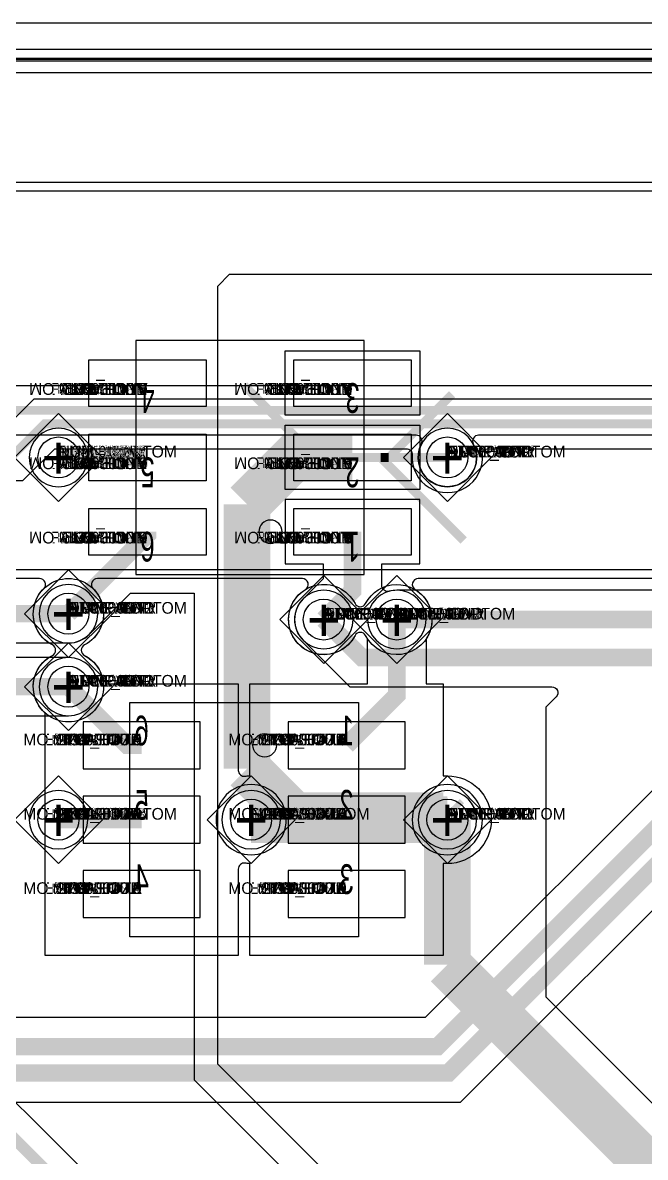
# Model space of a CAD drawing. Extents: x 0 to 323, y 0 to 320.
# Drawn here: x 59.17 to 69.8, y 98.81 to 118.2 of the extents above; entities that cross this region are included whole.
import ezdxf
from ezdxf.enums import TextEntityAlignment as Align

# ---------------------------------------------------------------- set-up
doc = ezdxf.new("R2010")
doc.units = 0
doc.header["$MEASUREMENT"] = 0
doc.layers.get('0').update_dxf_attribs({"linetype": 'CONTINUOUS'})
for name, color, linetype in [('BOARD_GEOMETRY_OUTLINE', 1, 'CONTINUOUS'), ('CDN_FIGURES', 7, 'CONTINUOUS'), ('ETCH_BOTTOM', 7, 'CONTINUOUS'), ('ETCH_GND', 3, 'CONTINUOUS'), ('ETCH_INT1', 4, 'CONTINUOUS'), ('ETCH_INT2', 5, 'CONTINUOUS'), ('ETCH_PWR', 6, 'CONTINUOUS'), ('ETCH_TOP', 2, 'CONTINUOUS'), ('MANUFACTURING_NCLEGEND-1-6', 8, 'CONTINUOUS'), ('PACKAGE_GEOMETRY_ASSEMBLY_TOP', 11, 'CONTINUOUS'), ('PACKAGE_GEOMETRY_PIN_NUMBER', 9, 'CONTINUOUS')]:
    doc.layers.add(name, color=color, linetype=linetype)

# ---------------------------------------------------------------- blocks, each defined once
blk = doc.blocks.new('PAD_INFO')
for tag in ['SHAPE_TYPE', 'PAD_HEIGHT', 'PAD_LAYER', 'PAD_TYPE', 'PAD_WIDTH']:
    blk.add_attdef(tag, (0, 0), '', height=0.2)
at = {"flags": 2}
blk.add_attdef('CDN_TYPE', (0, 0), '', height=0.2, dxfattribs=at)
blk = doc.blocks.new('DRILL_INFO')
at = {"flags": 2}
blk.add_attdef('CDN_TYPE', (0, 0), '', height=0.2, dxfattribs=at)
for tag in ['FSHAPE', 'FCHAR', 'DRILL_HEIGHT', 'DIAMETER', 'PLATED', 'DRILL_WIDTH']:
    blk.add_attdef(tag, (0, 0), '', height=0.2)
blk = doc.blocks.new('VIA0700X0300')
at = {"layer": 'ETCH_BOTTOM'}
blk.add_circle((0, 0), 0.35, dxfattribs=at)
at = {"layer": 'ETCH_GND'}
blk.add_circle((0, 0), 0.35, dxfattribs=at)
at = {"layer": 'ETCH_INT1'}
blk.add_circle((0, 0), 0.35, dxfattribs=at)
at = {"layer": 'ETCH_INT2'}
blk.add_circle((0, 0), 0.35, dxfattribs=at)
at = {"layer": 'ETCH_PWR'}
blk.add_circle((0, 0), 0.35, dxfattribs=at)
at = {"layer": 'ETCH_TOP'}
blk.add_circle((0, 0), 0.35, dxfattribs=at)
ref = blk.add_blockref('PAD_INFO', (0, 0))
ref.add_attrib('PAD_LAYER', 'ETCH_TOP', (0, 0), dxfattribs={"height": 0.2})
ref.add_attrib('SHAPE_TYPE', 'NULL', (0, 0), dxfattribs={"height": 0.2})
ref.add_attrib('PAD_TYPE', 'ANTIPAD', (0, 0), dxfattribs={"height": 0.2})
ref.add_attrib('PAD_WIDTH', '0.000000', (0, 0), dxfattribs={"height": 0.2})
ref.add_attrib('PAD_HEIGHT', '0.000000', (0, 0), dxfattribs={"height": 0.2})
ref = blk.add_blockref('PAD_INFO', (0, 0))
ref.add_attrib('PAD_LAYER', 'ETCH_GND', (0, 0), dxfattribs={"height": 0.2})
ref.add_attrib('SHAPE_TYPE', 'NULL', (0, 0), dxfattribs={"height": 0.2})
ref.add_attrib('PAD_TYPE', 'ANTIPAD', (0, 0), dxfattribs={"height": 0.2})
ref.add_attrib('PAD_WIDTH', '0.000000', (0, 0), dxfattribs={"height": 0.2})
ref.add_attrib('PAD_HEIGHT', '0.000000', (0, 0), dxfattribs={"height": 0.2})
ref = blk.add_blockref('PAD_INFO', (0, 0))
ref.add_attrib('PAD_LAYER', 'ETCH_INT1', (0, 0), dxfattribs={"height": 0.2})
ref.add_attrib('SHAPE_TYPE', 'NULL', (0, 0), dxfattribs={"height": 0.2})
ref.add_attrib('PAD_TYPE', 'ANTIPAD', (0, 0), dxfattribs={"height": 0.2})
ref.add_attrib('PAD_WIDTH', '0.000000', (0, 0), dxfattribs={"height": 0.2})
ref.add_attrib('PAD_HEIGHT', '0.000000', (0, 0), dxfattribs={"height": 0.2})
ref = blk.add_blockref('PAD_INFO', (0, 0))
ref.add_attrib('PAD_LAYER', 'ETCH_INT2', (0, 0), dxfattribs={"height": 0.2})
ref.add_attrib('SHAPE_TYPE', 'NULL', (0, 0), dxfattribs={"height": 0.2})
ref.add_attrib('PAD_TYPE', 'ANTIPAD', (0, 0), dxfattribs={"height": 0.2})
ref.add_attrib('PAD_WIDTH', '0.000000', (0, 0), dxfattribs={"height": 0.2})
ref.add_attrib('PAD_HEIGHT', '0.000000', (0, 0), dxfattribs={"height": 0.2})
ref = blk.add_blockref('PAD_INFO', (0, 0))
ref.add_attrib('PAD_LAYER', 'ETCH_PWR', (0, 0), dxfattribs={"height": 0.2})
ref.add_attrib('SHAPE_TYPE', 'NULL', (0, 0), dxfattribs={"height": 0.2})
ref.add_attrib('PAD_TYPE', 'ANTIPAD', (0, 0), dxfattribs={"height": 0.2})
ref.add_attrib('PAD_WIDTH', '0.000000', (0, 0), dxfattribs={"height": 0.2})
ref.add_attrib('PAD_HEIGHT', '0.000000', (0, 0), dxfattribs={"height": 0.2})
ref = blk.add_blockref('PAD_INFO', (0, 0))
ref.add_attrib('PAD_LAYER', 'ETCH_BOTTOM', (0, 0), dxfattribs={"height": 0.2})
ref.add_attrib('SHAPE_TYPE', 'NULL', (0, 0), dxfattribs={"height": 0.2})
ref.add_attrib('PAD_TYPE', 'ANTIPAD', (0, 0), dxfattribs={"height": 0.2})
ref.add_attrib('PAD_WIDTH', '0.000000', (0, 0), dxfattribs={"height": 0.2})
ref.add_attrib('PAD_HEIGHT', '0.000000', (0, 0), dxfattribs={"height": 0.2})
ref = blk.add_blockref('PAD_INFO', (0, 0))
ref.add_attrib('PAD_LAYER', 'ETCH_TOP', (0, 0), dxfattribs={"height": 0.2})
ref.add_attrib('SHAPE_TYPE', 'NULL', (0, 0), dxfattribs={"height": 0.2})
ref.add_attrib('PAD_TYPE', 'THERMAL', (0, 0), dxfattribs={"height": 0.2})
ref.add_attrib('PAD_WIDTH', '0.000000', (0, 0), dxfattribs={"height": 0.2})
ref.add_attrib('PAD_HEIGHT', '0.000000', (0, 0), dxfattribs={"height": 0.2})
ref = blk.add_blockref('PAD_INFO', (0, 0))
ref.add_attrib('PAD_LAYER', 'ETCH_GND', (0, 0), dxfattribs={"height": 0.2})
ref.add_attrib('SHAPE_TYPE', 'NULL', (0, 0), dxfattribs={"height": 0.2})
ref.add_attrib('PAD_TYPE', 'THERMAL', (0, 0), dxfattribs={"height": 0.2})
ref.add_attrib('PAD_WIDTH', '0.000000', (0, 0), dxfattribs={"height": 0.2})
ref.add_attrib('PAD_HEIGHT', '0.000000', (0, 0), dxfattribs={"height": 0.2})
ref = blk.add_blockref('PAD_INFO', (0, 0))
ref.add_attrib('PAD_LAYER', 'ETCH_INT1', (0, 0), dxfattribs={"height": 0.2})
ref.add_attrib('SHAPE_TYPE', 'NULL', (0, 0), dxfattribs={"height": 0.2})
ref.add_attrib('PAD_TYPE', 'THERMAL', (0, 0), dxfattribs={"height": 0.2})
ref.add_attrib('PAD_WIDTH', '0.000000', (0, 0), dxfattribs={"height": 0.2})
ref.add_attrib('PAD_HEIGHT', '0.000000', (0, 0), dxfattribs={"height": 0.2})
ref = blk.add_blockref('PAD_INFO', (0, 0))
ref.add_attrib('PAD_LAYER', 'ETCH_INT2', (0, 0), dxfattribs={"height": 0.2})
ref.add_attrib('SHAPE_TYPE', 'NULL', (0, 0), dxfattribs={"height": 0.2})
ref.add_attrib('PAD_TYPE', 'THERMAL', (0, 0), dxfattribs={"height": 0.2})
ref.add_attrib('PAD_WIDTH', '0.000000', (0, 0), dxfattribs={"height": 0.2})
ref.add_attrib('PAD_HEIGHT', '0.000000', (0, 0), dxfattribs={"height": 0.2})
ref = blk.add_blockref('PAD_INFO', (0, 0))
ref.add_attrib('PAD_LAYER', 'ETCH_PWR', (0, 0), dxfattribs={"height": 0.2})
ref.add_attrib('SHAPE_TYPE', 'NULL', (0, 0), dxfattribs={"height": 0.2})
ref.add_attrib('PAD_TYPE', 'THERMAL', (0, 0), dxfattribs={"height": 0.2})
ref.add_attrib('PAD_WIDTH', '0.000000', (0, 0), dxfattribs={"height": 0.2})
ref.add_attrib('PAD_HEIGHT', '0.000000', (0, 0), dxfattribs={"height": 0.2})
ref = blk.add_blockref('PAD_INFO', (0, 0))
ref.add_attrib('PAD_LAYER', 'ETCH_BOTTOM', (0, 0), dxfattribs={"height": 0.2})
ref.add_attrib('SHAPE_TYPE', 'NULL', (0, 0), dxfattribs={"height": 0.2})
ref.add_attrib('PAD_TYPE', 'THERMAL', (0, 0), dxfattribs={"height": 0.2})
ref.add_attrib('PAD_WIDTH', '0.000000', (0, 0), dxfattribs={"height": 0.2})
ref.add_attrib('PAD_HEIGHT', '0.000000', (0, 0), dxfattribs={"height": 0.2})
ref = blk.add_blockref('PAD_INFO', (0, 0))
ref.add_attrib('PAD_LAYER', 'ETCH_TOP', (0, 0), dxfattribs={"height": 0.2})
ref.add_attrib('SHAPE_TYPE', 'CIRCLE', (0, 0), dxfattribs={"height": 0.2})
ref.add_attrib('PAD_TYPE', 'REGULAR', (0, 0), dxfattribs={"height": 0.2})
ref.add_attrib('PAD_WIDTH', '0.700000', (0, 0), dxfattribs={"height": 0.2})
ref.add_attrib('PAD_HEIGHT', '0.700000', (0, 0), dxfattribs={"height": 0.2})
ref = blk.add_blockref('PAD_INFO', (0, 0))
ref.add_attrib('PAD_LAYER', 'ETCH_GND', (0, 0), dxfattribs={"height": 0.2})
ref.add_attrib('SHAPE_TYPE', 'CIRCLE', (0, 0), dxfattribs={"height": 0.2})
ref.add_attrib('PAD_TYPE', 'REGULAR', (0, 0), dxfattribs={"height": 0.2})
ref.add_attrib('PAD_WIDTH', '0.700000', (0, 0), dxfattribs={"height": 0.2})
ref.add_attrib('PAD_HEIGHT', '0.700000', (0, 0), dxfattribs={"height": 0.2})
ref = blk.add_blockref('PAD_INFO', (0, 0))
ref.add_attrib('PAD_LAYER', 'ETCH_INT1', (0, 0), dxfattribs={"height": 0.2})
ref.add_attrib('SHAPE_TYPE', 'CIRCLE', (0, 0), dxfattribs={"height": 0.2})
ref.add_attrib('PAD_TYPE', 'REGULAR', (0, 0), dxfattribs={"height": 0.2})
ref.add_attrib('PAD_WIDTH', '0.700000', (0, 0), dxfattribs={"height": 0.2})
ref.add_attrib('PAD_HEIGHT', '0.700000', (0, 0), dxfattribs={"height": 0.2})
ref = blk.add_blockref('PAD_INFO', (0, 0))
ref.add_attrib('PAD_LAYER', 'ETCH_INT2', (0, 0), dxfattribs={"height": 0.2})
ref.add_attrib('SHAPE_TYPE', 'CIRCLE', (0, 0), dxfattribs={"height": 0.2})
ref.add_attrib('PAD_TYPE', 'REGULAR', (0, 0), dxfattribs={"height": 0.2})
ref.add_attrib('PAD_WIDTH', '0.700000', (0, 0), dxfattribs={"height": 0.2})
ref.add_attrib('PAD_HEIGHT', '0.700000', (0, 0), dxfattribs={"height": 0.2})
ref = blk.add_blockref('PAD_INFO', (0, 0))
ref.add_attrib('PAD_LAYER', 'ETCH_PWR', (0, 0), dxfattribs={"height": 0.2})
ref.add_attrib('SHAPE_TYPE', 'CIRCLE', (0, 0), dxfattribs={"height": 0.2})
ref.add_attrib('PAD_TYPE', 'REGULAR', (0, 0), dxfattribs={"height": 0.2})
ref.add_attrib('PAD_WIDTH', '0.700000', (0, 0), dxfattribs={"height": 0.2})
ref.add_attrib('PAD_HEIGHT', '0.700000', (0, 0), dxfattribs={"height": 0.2})
ref = blk.add_blockref('PAD_INFO', (0, 0))
ref.add_attrib('PAD_LAYER', 'ETCH_BOTTOM', (0, 0), dxfattribs={"height": 0.2})
ref.add_attrib('SHAPE_TYPE', 'CIRCLE', (0, 0), dxfattribs={"height": 0.2})
ref.add_attrib('PAD_TYPE', 'REGULAR', (0, 0), dxfattribs={"height": 0.2})
ref.add_attrib('PAD_WIDTH', '0.700000', (0, 0), dxfattribs={"height": 0.2})
ref.add_attrib('PAD_HEIGHT', '0.700000', (0, 0), dxfattribs={"height": 0.2})
ref = blk.add_blockref('DRILL_INFO', (0, 0))
ref.add_attrib('DIAMETER', '0.300000', (0, 0), dxfattribs={"height": 0.2})
ref.add_attrib('PLATED', 'PLATED', (0, 0), dxfattribs={"height": 0.2})
ref.add_attrib('FSHAPE', 'DIAMOND', (0, 0), dxfattribs={"height": 0.2})
ref.add_attrib('FCHAR', '+', (0, 0), dxfattribs={"height": 0.2})
ref.add_attrib('DRILL_WIDTH', '1.500000', (0, 0), dxfattribs={"height": 0.2})
ref.add_attrib('DRILL_HEIGHT', '1.500000', (0, 0), dxfattribs={"height": 0.2})
for tag in ['CDN_TYPE', 'PIN']:
    blk.add_attdef(tag, (0, 0), '', height=0.2)
at = {"flags": 2}
for tag in ['PSTKNAME', 'BBV']:
    blk.add_attdef(tag, (0, 0), '', height=0.2, dxfattribs=at)
blk = doc.blocks.new('FIGURE_DIAMOND')
at = {"layer": 'CDN_FIGURES'}
blk.add_lwpolyline([(-0.5, 0), (0, 0.5), (0.5, 0), (0, -0.5)], close=True, dxfattribs=at)
blk = doc.blocks.new('RC2000X0800TS')
at = {"layer": 'ETCH_TOP'}
blk.add_lwpolyline([(-1, -0.4), (-1, 0.4), (1, 0.4), (1, -0.4)], close=True, dxfattribs=at)
ref = blk.add_blockref('PAD_INFO', (0, 0))
ref.add_attrib('PAD_LAYER', 'ETCH_TOP', (0, 0), dxfattribs={"height": 0.2})
ref.add_attrib('SHAPE_TYPE', 'NULL', (0, 0), dxfattribs={"height": 0.2})
ref.add_attrib('PAD_TYPE', 'ANTIPAD', (0, 0), dxfattribs={"height": 0.2})
ref.add_attrib('PAD_WIDTH', '0.000000', (0, 0), dxfattribs={"height": 0.2})
ref.add_attrib('PAD_HEIGHT', '0.000000', (0, 0), dxfattribs={"height": 0.2})
ref = blk.add_blockref('PAD_INFO', (0, 0))
ref.add_attrib('PAD_LAYER', 'ETCH_GND', (0, 0), dxfattribs={"height": 0.2})
ref.add_attrib('SHAPE_TYPE', 'NULL', (0, 0), dxfattribs={"height": 0.2})
ref.add_attrib('PAD_TYPE', 'ANTIPAD', (0, 0), dxfattribs={"height": 0.2})
ref.add_attrib('PAD_WIDTH', '0.000000', (0, 0), dxfattribs={"height": 0.2})
ref.add_attrib('PAD_HEIGHT', '0.000000', (0, 0), dxfattribs={"height": 0.2})
ref = blk.add_blockref('PAD_INFO', (0, 0))
ref.add_attrib('PAD_LAYER', 'ETCH_INT1', (0, 0), dxfattribs={"height": 0.2})
ref.add_attrib('SHAPE_TYPE', 'NULL', (0, 0), dxfattribs={"height": 0.2})
ref.add_attrib('PAD_TYPE', 'ANTIPAD', (0, 0), dxfattribs={"height": 0.2})
ref.add_attrib('PAD_WIDTH', '0.000000', (0, 0), dxfattribs={"height": 0.2})
ref.add_attrib('PAD_HEIGHT', '0.000000', (0, 0), dxfattribs={"height": 0.2})
ref = blk.add_blockref('PAD_INFO', (0, 0))
ref.add_attrib('PAD_LAYER', 'ETCH_INT2', (0, 0), dxfattribs={"height": 0.2})
ref.add_attrib('SHAPE_TYPE', 'NULL', (0, 0), dxfattribs={"height": 0.2})
ref.add_attrib('PAD_TYPE', 'ANTIPAD', (0, 0), dxfattribs={"height": 0.2})
ref.add_attrib('PAD_WIDTH', '0.000000', (0, 0), dxfattribs={"height": 0.2})
ref.add_attrib('PAD_HEIGHT', '0.000000', (0, 0), dxfattribs={"height": 0.2})
ref = blk.add_blockref('PAD_INFO', (0, 0))
ref.add_attrib('PAD_LAYER', 'ETCH_PWR', (0, 0), dxfattribs={"height": 0.2})
ref.add_attrib('SHAPE_TYPE', 'NULL', (0, 0), dxfattribs={"height": 0.2})
ref.add_attrib('PAD_TYPE', 'ANTIPAD', (0, 0), dxfattribs={"height": 0.2})
ref.add_attrib('PAD_WIDTH', '0.000000', (0, 0), dxfattribs={"height": 0.2})
ref.add_attrib('PAD_HEIGHT', '0.000000', (0, 0), dxfattribs={"height": 0.2})
ref = blk.add_blockref('PAD_INFO', (0, 0))
ref.add_attrib('PAD_LAYER', 'ETCH_BOTTOM', (0, 0), dxfattribs={"height": 0.2})
ref.add_attrib('SHAPE_TYPE', 'NULL', (0, 0), dxfattribs={"height": 0.2})
ref.add_attrib('PAD_TYPE', 'ANTIPAD', (0, 0), dxfattribs={"height": 0.2})
ref.add_attrib('PAD_WIDTH', '0.000000', (0, 0), dxfattribs={"height": 0.2})
ref.add_attrib('PAD_HEIGHT', '0.000000', (0, 0), dxfattribs={"height": 0.2})
ref = blk.add_blockref('PAD_INFO', (0, 0))
ref.add_attrib('PAD_LAYER', 'ETCH_TOP', (0, 0), dxfattribs={"height": 0.2})
ref.add_attrib('SHAPE_TYPE', 'NULL', (0, 0), dxfattribs={"height": 0.2})
ref.add_attrib('PAD_TYPE', 'THERMAL', (0, 0), dxfattribs={"height": 0.2})
ref.add_attrib('PAD_WIDTH', '0.000000', (0, 0), dxfattribs={"height": 0.2})
ref.add_attrib('PAD_HEIGHT', '0.000000', (0, 0), dxfattribs={"height": 0.2})
ref = blk.add_blockref('PAD_INFO', (0, 0))
ref.add_attrib('PAD_LAYER', 'ETCH_GND', (0, 0), dxfattribs={"height": 0.2})
ref.add_attrib('SHAPE_TYPE', 'NULL', (0, 0), dxfattribs={"height": 0.2})
ref.add_attrib('PAD_TYPE', 'THERMAL', (0, 0), dxfattribs={"height": 0.2})
ref.add_attrib('PAD_WIDTH', '0.000000', (0, 0), dxfattribs={"height": 0.2})
ref.add_attrib('PAD_HEIGHT', '0.000000', (0, 0), dxfattribs={"height": 0.2})
ref = blk.add_blockref('PAD_INFO', (0, 0))
ref.add_attrib('PAD_LAYER', 'ETCH_INT1', (0, 0), dxfattribs={"height": 0.2})
ref.add_attrib('SHAPE_TYPE', 'NULL', (0, 0), dxfattribs={"height": 0.2})
ref.add_attrib('PAD_TYPE', 'THERMAL', (0, 0), dxfattribs={"height": 0.2})
ref.add_attrib('PAD_WIDTH', '0.000000', (0, 0), dxfattribs={"height": 0.2})
ref.add_attrib('PAD_HEIGHT', '0.000000', (0, 0), dxfattribs={"height": 0.2})
ref = blk.add_blockref('PAD_INFO', (0, 0))
ref.add_attrib('PAD_LAYER', 'ETCH_INT2', (0, 0), dxfattribs={"height": 0.2})
ref.add_attrib('SHAPE_TYPE', 'NULL', (0, 0), dxfattribs={"height": 0.2})
ref.add_attrib('PAD_TYPE', 'THERMAL', (0, 0), dxfattribs={"height": 0.2})
ref.add_attrib('PAD_WIDTH', '0.000000', (0, 0), dxfattribs={"height": 0.2})
ref.add_attrib('PAD_HEIGHT', '0.000000', (0, 0), dxfattribs={"height": 0.2})
ref = blk.add_blockref('PAD_INFO', (0, 0))
ref.add_attrib('PAD_LAYER', 'ETCH_PWR', (0, 0), dxfattribs={"height": 0.2})
ref.add_attrib('SHAPE_TYPE', 'NULL', (0, 0), dxfattribs={"height": 0.2})
ref.add_attrib('PAD_TYPE', 'THERMAL', (0, 0), dxfattribs={"height": 0.2})
ref.add_attrib('PAD_WIDTH', '0.000000', (0, 0), dxfattribs={"height": 0.2})
ref.add_attrib('PAD_HEIGHT', '0.000000', (0, 0), dxfattribs={"height": 0.2})
ref = blk.add_blockref('PAD_INFO', (0, 0))
ref.add_attrib('PAD_LAYER', 'ETCH_BOTTOM', (0, 0), dxfattribs={"height": 0.2})
ref.add_attrib('SHAPE_TYPE', 'NULL', (0, 0), dxfattribs={"height": 0.2})
ref.add_attrib('PAD_TYPE', 'THERMAL', (0, 0), dxfattribs={"height": 0.2})
ref.add_attrib('PAD_WIDTH', '0.000000', (0, 0), dxfattribs={"height": 0.2})
ref.add_attrib('PAD_HEIGHT', '0.000000', (0, 0), dxfattribs={"height": 0.2})
ref = blk.add_blockref('PAD_INFO', (0, 0))
ref.add_attrib('PAD_LAYER', 'ETCH_TOP', (0, 0), dxfattribs={"height": 0.2})
ref.add_attrib('SHAPE_TYPE', 'RECTANGLE', (0, 0), dxfattribs={"height": 0.2})
ref.add_attrib('PAD_TYPE', 'REGULAR', (0, 0), dxfattribs={"height": 0.2})
ref.add_attrib('PAD_WIDTH', '2.000000', (0, 0), dxfattribs={"height": 0.2})
ref.add_attrib('PAD_HEIGHT', '0.800000', (0, 0), dxfattribs={"height": 0.2})
ref = blk.add_blockref('PAD_INFO', (0, 0))
ref.add_attrib('PAD_LAYER', 'ETCH_GND', (0, 0), dxfattribs={"height": 0.2})
ref.add_attrib('SHAPE_TYPE', 'NULL', (0, 0), dxfattribs={"height": 0.2})
ref.add_attrib('PAD_TYPE', 'REGULAR', (0, 0), dxfattribs={"height": 0.2})
ref.add_attrib('PAD_WIDTH', '0.000000', (0, 0), dxfattribs={"height": 0.2})
ref.add_attrib('PAD_HEIGHT', '0.000000', (0, 0), dxfattribs={"height": 0.2})
ref = blk.add_blockref('PAD_INFO', (0, 0))
ref.add_attrib('PAD_LAYER', 'ETCH_INT1', (0, 0), dxfattribs={"height": 0.2})
ref.add_attrib('SHAPE_TYPE', 'NULL', (0, 0), dxfattribs={"height": 0.2})
ref.add_attrib('PAD_TYPE', 'REGULAR', (0, 0), dxfattribs={"height": 0.2})
ref.add_attrib('PAD_WIDTH', '0.000000', (0, 0), dxfattribs={"height": 0.2})
ref.add_attrib('PAD_HEIGHT', '0.000000', (0, 0), dxfattribs={"height": 0.2})
ref = blk.add_blockref('PAD_INFO', (0, 0))
ref.add_attrib('PAD_LAYER', 'ETCH_INT2', (0, 0), dxfattribs={"height": 0.2})
ref.add_attrib('SHAPE_TYPE', 'NULL', (0, 0), dxfattribs={"height": 0.2})
ref.add_attrib('PAD_TYPE', 'REGULAR', (0, 0), dxfattribs={"height": 0.2})
ref.add_attrib('PAD_WIDTH', '0.000000', (0, 0), dxfattribs={"height": 0.2})
ref.add_attrib('PAD_HEIGHT', '0.000000', (0, 0), dxfattribs={"height": 0.2})
ref = blk.add_blockref('PAD_INFO', (0, 0))
ref.add_attrib('PAD_LAYER', 'ETCH_PWR', (0, 0), dxfattribs={"height": 0.2})
ref.add_attrib('SHAPE_TYPE', 'NULL', (0, 0), dxfattribs={"height": 0.2})
ref.add_attrib('PAD_TYPE', 'REGULAR', (0, 0), dxfattribs={"height": 0.2})
ref.add_attrib('PAD_WIDTH', '0.000000', (0, 0), dxfattribs={"height": 0.2})
ref.add_attrib('PAD_HEIGHT', '0.000000', (0, 0), dxfattribs={"height": 0.2})
ref = blk.add_blockref('PAD_INFO', (0, 0))
ref.add_attrib('PAD_LAYER', 'ETCH_BOTTOM', (0, 0), dxfattribs={"height": 0.2})
ref.add_attrib('SHAPE_TYPE', 'NULL', (0, 0), dxfattribs={"height": 0.2})
ref.add_attrib('PAD_TYPE', 'REGULAR', (0, 0), dxfattribs={"height": 0.2})
ref.add_attrib('PAD_WIDTH', '0.000000', (0, 0), dxfattribs={"height": 0.2})
ref.add_attrib('PAD_HEIGHT', '0.000000', (0, 0), dxfattribs={"height": 0.2})
ref = blk.add_blockref('DRILL_INFO', (0, 0))
ref.add_attrib('DIAMETER', '0.000000', (0, 0), dxfattribs={"height": 0.2})
ref.add_attrib('PLATED', 'PLATED', (0, 0), dxfattribs={"height": 0.2})
ref.add_attrib('FSHAPE', 'NULL', (0, 0), dxfattribs={"height": 0.2})
ref.add_attrib('DRILL_WIDTH', '0.000000', (0, 0), dxfattribs={"height": 0.2})
ref.add_attrib('DRILL_HEIGHT', '0.000000', (0, 0), dxfattribs={"height": 0.2})
for tag in ['CDN_TYPE', 'PIN']:
    blk.add_attdef(tag, (0, 0), '', height=0.2)
at = {"flags": 2}
for tag in ['PSTKNAME', 'BBV']:
    blk.add_attdef(tag, (0, 0), '', height=0.2, dxfattribs=at)
blk = doc.blocks.new('F568')
at = {"layer": 'PACKAGE_GEOMETRY_ASSEMBLY_TOP'}
blk.add_lwpolyline([(-0.2, -3.27), (3.7, -3.27), (3.7, 0.73), (-0.2, 0.73)], close=True, dxfattribs=at)
blk.add_lwpolyline([(1.4, 0.2, 0.414214), (1.2, 0, 0.414214), (1.4, -0.2, 0.414214), (1.6, 0, 0.414214), (1.4, 0.2)], format="xyb", close=True, dxfattribs=at)
at = {"layer": 'ETCH_TOP'}
ref = blk.add_blockref('RC2000X0800TS', (0, 0), dxfattribs=at)
ref.add_attrib('CDN_TYPE', 'PIN', (0, 0), dxfattribs={"height": 0.2})
ref.add_attrib('PIN', '1', (0, 0), dxfattribs={"height": 0.2})
ref = blk.add_blockref('RC2000X0800TS', (3.5, 0), dxfattribs=at)
ref.add_attrib('CDN_TYPE', 'PIN', (0, 0), dxfattribs={"height": 0.2})
ref.add_attrib('PIN', '6', (0, 0), dxfattribs={"height": 0.2})
ref = blk.add_blockref('RC2000X0800TS', (0, -2.54), dxfattribs=at)
ref.add_attrib('CDN_TYPE', 'PIN', (0, 0), dxfattribs={"height": 0.2})
ref.add_attrib('PIN', '3', (0, 0), dxfattribs={"height": 0.2})
ref = blk.add_blockref('RC2000X0800TS', (0, -1.27), dxfattribs=at)
ref.add_attrib('CDN_TYPE', 'PIN', (0, 0), dxfattribs={"height": 0.2})
ref.add_attrib('PIN', '2', (0, 0), dxfattribs={"height": 0.2})
ref = blk.add_blockref('RC2000X0800TS', (3.5, -2.54), dxfattribs=at)
ref.add_attrib('CDN_TYPE', 'PIN', (0, 0), dxfattribs={"height": 0.2})
ref.add_attrib('PIN', '4', (0, 0), dxfattribs={"height": 0.2})
ref = blk.add_blockref('RC2000X0800TS', (3.5, -1.27), dxfattribs=at)
ref.add_attrib('CDN_TYPE', 'PIN', (0, 0), dxfattribs={"height": 0.2})
ref.add_attrib('PIN', '5', (0, 0), dxfattribs={"height": 0.2})
at = {"flags": 2}
for tag in ['SYMBOL_TYPE', 'CDN_TYPE', 'REFDES']:
    blk.add_attdef(tag, (0, 0), '', height=0.2, dxfattribs=at)

msp = doc.modelspace()

# ---------------------------------------------------------------- linework, layer by layer
at = {"layer": 'BOARD_GEOMETRY_OUTLINE'}
msp.add_lwpolyline([(0, 116.6), (0, 118.2), (190.2, 118.2), (190.2, 0), (0, 0), (0, 118.2)], dxfattribs=at)
at = {"layer": 'ETCH_BOTTOM'}
msp.add_lwpolyline([(0.135, 0.375), (0.135, 117.746), (189.669, 117.746), (189.669, 0.375)], close=True, dxfattribs=at)
for points, format in [([(30.15, 107.313), (36.687, 113.85), (41.163, 113.85), (43.25, 111.763), (43.25, 111.4, 0.434609), (43.358, 111.299, -0.209232), (43.812, 111.137, 0.453132), (43.963, 111.151, -0.451527), (44.859, 111.239), (44.874, 111.225), (58.821, 111.225), (59.366, 111.77), (90.294, 111.77)], "xyb"), ([(78.25, 101.15, 0.3, 0.3, 0), (78.25, 101.2, 0.3, 0.3, 0), (78.9, 101.85, 0.3, 0.3, 0), (78.9, 104.819, 0.3, 0.3, 0), (78.519, 105.2, 0.3, 0.3, 0), (70.75, 105.2, 0.3, 0.3, 0), (66.25, 100.7, 0.3, 0.3, 0), (54.981, 100.7, 0.3, 0.3, 0), (47.731, 107.95, 0.3, 0.3, 0), (45.231, 107.95, 0.3, 0.3, 0), (42.75, 110.431, 0.3, 0.3, 0), (42.75, 111.556, 0.3, 0.3, 0), (40.956, 113.35, 0.3, 0.3, 0), (36.894, 113.35, 0.3, 0.3, 0), (30.65, 107.106, 0.3, 0.3, 0), (30.65, 90.6, 0.3, 0.3, 0), (23.9, 83.85, 0.3, 0.3, 0)], "xyseb"), ([(78.25, 104.55, 0.3, 0.3, 0), (70.736, 104.55, 0.3, 0.3, 0), (66.436, 100.25, 0.3, 0.3, 0), (54.794, 100.25, 0.3, 0.3, 0), (47.544, 107.5, 0.3, 0.3, 0), (45.044, 107.5, 0.3, 0.3, 0), (42, 110.544, 0.3, 0.3, 0), (42, 111.669, 0.3, 0.3, 0), (40.769, 112.9, 0.3, 0.3, 0), (37.081, 112.9, 0.3, 0.3, 0), (32.25, 108.069, 0.3, 0.3, 0), (32.25, 89.85, 0.3, 0.3, 0), (27.8, 85.4, 0.3, 0.3, 0)], "xyseb"), ([(44.45, 110.8, 0.15, 0.15, 0), (58.997, 110.8, 0.15, 0.15, 0), (59.542, 111.345, 0.15, 0.15, 0), (90.118, 111.345, 0.15, 0.15, 0), (107.795, 93.668, 0.15, 0.15, 0), (107.795, 85.982, 0.15, 0.15, 0), (104.288, 82.475, 0.15, 0.15, 0), (103.562, 82.475, 0.15, 0.15, 0), (98.575, 77.488, 0.15, 0.15, 0), (98.575, 75.262, 0.15, 0.15, 0), (98.15, 74.837, 0.15, 0.15, 0), (98.15, 68.05, 0.15, 0.15, 0), (95.275, 65.175, 0.15, 0.15, 0), (95.275, 62.425, 0.15, 0.15, 0), (95.975, 61.725, 0.15, 0.15, 0), (95.975, 61.075, 0.15, 0.15, 0), (94.915, 60.015, 0.15, 0.15, 0), (94.915, 49.248, 0.15, 0.15, 0), (95.675, 48.488, 0.15, 0.15, 0), (95.675, 48.012, 0.15, 0.15, 0), (95.25, 47.587, 0.15, 0.15, 0), (95.25, 46.6, 0.15, 0.15, 0)], "xyseb"), ([(44.874, 110.375), (59.173, 110.375), (59.718, 110.92), (65.72, 110.92, -0.434609), (65.821, 110.811, 1.071716), (67.019, 110.811, -0.434609), (67.12, 110.92), (89.942, 110.92)], "xyb"), ([(64.7, 105.85, 0.3, 0.3, 0), (65.557, 106.707, 0.3, 0.3, 0), (65.557, 108, 0.3, 0.3, 0)], "xyseb"), ([(61.2, 105.85, 0.3, 0.3, 0), (60.953, 105.85, 0.3, 0.3, 0), (59.95, 106.853, 0.3, 0.3, 0)], "xyseb"), ([(54.587, 99.75), (66.644, 99.75), (70.944, 104.05), (77.918, 104.05), (77.93, 104.042, 0.159036), (78.291, 103.951, -0.434609), (78.4, 103.85), (78.4, 102.057), (78.063, 101.72), (78.052, 101.717, 1.792656), (78.845, 101.073), (78.847, 101.09), (79.4, 101.643), (79.4, 105.026), (78.726, 105.7), (70.543, 105.7), (66.043, 101.2), (55.95, 101.2, -0.434609)], "xyb"), ([(64.7, 104.58, 0.8, 0.8, 0), (63.07, 104.58, 0.8, 0.8, 0)], "xyseb"), ([(66.42, 104.58, 0.8, 0.8, 0), (64.7, 104.58, 0.8, 0.8, 0)], "xyseb"), ([(61.2, 104.58, 0.3, 0.3, 0), (59.78, 104.58, 0.3, 0.3, 0)], "xyseb")]:
    msp.add_lwpolyline(points, format=format, dxfattribs=at)
msp.add_lwpolyline([(62.85, 102.26), (59.55, 102.26), (59.55, 106.405), (59.534, 106.42, -0.514493), (59.675, 107.386, 0.609986), (59.675, 107.567, -4.125234), (60.225, 107.567, 0.609986), (60.225, 107.386, -0.221383), (60.535, 106.986), (60.538, 106.972), (60.61, 106.9), (62.85, 106.9), (62.85, 105.423, 0.455696), (62.966, 105.323, -0.012784), (63.004, 105.327), (63.05, 105.331), (63.05, 106.9), (65.057, 106.9), (65.057, 107.668), (65.049, 107.68, -0.021506), (65.024, 107.725, 0.609986), (64.843, 107.725, -4.125234), (64.843, 108.275, 0.609986), (65.024, 108.275, -1.043957), (66.065, 107.68), (66.057, 107.668), (66.057, 106.9), (66.35, 106.9), (66.35, 105.33), (66.42, 105.33, -1), (66.42, 103.83), (66.35, 103.83), (66.35, 102.26), (63.05, 102.26), (63.05, 103.829), (63.004, 103.833, -0.012784), (62.966, 103.837, 0.455696), (62.85, 103.737)], format="xyb", close=True, dxfattribs=at)
at = {"layer": 'ETCH_GND'}
msp.add_lwpolyline([(189.5, 0.35), (0.1, 0.35), (0.1, 117.55), (189.5, 117.55)], close=True, dxfattribs=at)
for points in [[(66.92, 110.77, 1), (65.92, 110.77, 1)], [(60.45, 108.1, 1), (59.45, 108.1, 1)], [(64.81, 108, 1), (63.81, 108, 1)], [(66.057, 108, 1), (65.057, 108, 1)], [(60.45, 106.853, 1), (59.45, 106.853, 1)], [(63.57, 104.58, 1), (62.57, 104.58, 1)], [(66.92, 104.58, 1), (65.92, 104.58, 1)]]:
    msp.add_lwpolyline(points, format="xyb", close=True, dxfattribs=at)
at = {"layer": 'ETCH_INT1'}
msp.add_lwpolyline([(189.747, 0.331), (0.416, 0.331), (0.416, 117.577), (189.747, 117.577)], close=True, dxfattribs=at)
for points in [[(27.1, 76.908), (27.1, 78.512), (27.08, 78.527, -0.487563), (27.08, 79.473), (27.1, 79.488), (27.1, 93.262, 0.610973), (26.939, 93.345, -1.951459), (26.939, 95.455, 0.610973), (27.1, 95.538), (27.1, 103.562), (39.013, 115.475), (54.645, 115.475), (54.66, 115.496, -0.517562), (55.64, 115.496), (55.655, 115.475), (168.313, 115.475)], [(27.25, 78.407, -0.462913), (27.368, 78.507, 1.180185), (27.368, 79.493, -0.462913), (27.25, 79.593), (27.25, 84.999, -0.688822), (27.427, 85.067, 2.620502), (27.427, 85.733, -0.688822), (27.25, 85.801), (27.25, 93.856), (27.255, 93.867, 0.2342), (27.255, 94.933), (27.25, 94.944), (27.25, 103.5), (39.075, 115.325), (54.553, 115.325, -0.450278), (54.654, 115.211, 1.131339), (55.646, 115.211, -0.450278), (55.747, 115.325), (168.375, 115.325)], [(94.082, 108.85), (53.75, 108.85), (52.95, 108.05), (52.95, 103.65), (49.2, 99.9), (42.847, 99.9, 0.447271), (41.953, 99.9), (38.45, 99.9), (36.8, 98.25), (36.8, 97.302, -0.413636), (36.699, 97.2, 0.997603), (36.699, 96.2, -0.413636), (36.8, 96.099), (36.8, 86.428), (36.768, 86.416, 0.682571), (36.768, 85.484), (36.8, 85.472), (36.8, 83.751), (36.782, 83.736, 0.471125), (36.782, 82.964), (36.8, 82.949), (36.8, 72.499, -0.438438)], [(166.6, 108.7), (65.923, 108.7, 0.757335), (65.87, 108.512, -1.318752), (65.024, 107.725, 0.609986), (64.843, 107.725, -1.318752), (63.997, 108.512, 0.757335), (63.944, 108.7), (60.444, 108.7, 0.669944), (60.372, 108.526, -0.509696), (60.225, 107.567, 0.609986), (60.225, 107.386, -4.125234), (59.675, 107.386, 0.609986), (59.675, 107.567, -0.509696), (59.528, 108.526, 0.669944), (59.456, 108.7), (53.812, 108.7)]]:
    msp.add_lwpolyline(points, format="xyb", dxfattribs=at)
for points in [[(60.28, 110.77, 1), (59.28, 110.77, 1)], [(66.92, 110.77, 1), (65.92, 110.77, 1)], [(63.67, 104.58, 1), (62.47, 104.58, 1)], [(67.02, 104.58, 1), (65.82, 104.58, 1)]]:
    msp.add_lwpolyline(points, format="xyb", close=True, dxfattribs=at)
at = {"layer": 'ETCH_INT2'}
msp.add_lwpolyline([(189.88, 0.665), (0.485, 0.665), (0.485, 117.596), (189.88, 117.596)], close=True, dxfattribs=at)
for points, format in [([(55.749, 112), (74.822, 112, 0.683673), (74.89, 112.176, -2.569245), (76.31, 112.176, 0.683673), (76.379, 112), (79.322, 112, 0.683673), (79.39, 112.176, -2.569245), (80.81, 112.176, 0.683673), (80.879, 112), (91.599, 112)], "xyb"), ([(100.8, 111.65, 0.15, 0.15, 0), (99.825, 112.625, 0.15, 0.15, 0), (92.825, 112.625, 0.15, 0.15, 0), (91.775, 111.575, 0.15, 0.15, 0), (40.362, 111.575, 0.15, 0.15, 0), (40.087, 111.85, 0.15, 0.15, 0), (39.4, 111.85, 0.15, 0.15, 0)], "xyseb"), ([(91.951, 111.15), (66.953, 111.15, 0.563626), (66.863, 111.002, -1.650696), (65.977, 111.002, 0.563626), (65.887, 111.15), (44.998, 111.15, 0.545175)], "xyb")]:
    msp.add_lwpolyline(points, format=format, dxfattribs=at)
for points in [[(60.45, 108.1, 1), (59.45, 108.1, 1)], [(64.81, 108, 1), (63.81, 108, 1)], [(66.057, 108, 1), (65.057, 108, 1)], [(60.45, 106.853, 1), (59.45, 106.853, 1)], [(63.57, 104.58, 1), (62.57, 104.58, 1)], [(66.92, 104.58, 1), (65.92, 104.58, 1)]]:
    msp.add_lwpolyline(points, format="xyb", close=True, dxfattribs=at)
at = {"layer": 'ETCH_PWR'}
msp.add_lwpolyline([(0.25, 36.85), (0.25, 117.35), (188.75, 117.35)], dxfattribs=at)
for points in [[(60.28, 110.77, 1), (59.28, 110.77, 1)], [(66.92, 110.77, 1), (65.92, 110.77, 1)], [(60.45, 108.1, 1), (59.45, 108.1, 1)], [(64.81, 108, 1), (63.81, 108, 1)], [(66.057, 108, 1), (65.057, 108, 1)], [(60.45, 106.853, 1), (59.45, 106.853, 1)], [(60.28, 104.58, 1), (59.28, 104.58, 1)], [(63.57, 104.58, 1), (62.57, 104.58, 1)], [(66.92, 104.58, 1), (65.92, 104.58, 1)]]:
    msp.add_lwpolyline(points, format="xyb", close=True, dxfattribs=at)
at = {"layer": 'ETCH_TOP'}
msp.add_lwpolyline([(65.2, 97.7), (62.5, 100.4), (62.5, 113.7), (62.7, 113.9), (72, 113.9)], dxfattribs=at)
for points in [[(65.95, 111.49), (63.65, 111.49), (63.65, 112.59), (65.95, 112.59)], [(65.95, 110.22), (63.65, 110.22), (63.65, 111.32), (65.95, 111.32)]]:
    msp.add_lwpolyline(points, close=True, dxfattribs=at)
for points, format in [([(64.18, 110.77, 0.15, 0.15, 0), (62.95, 112, 0.15, 0.15, 0)], "xyseb"), ([(65.42, 110.77, 0.15, 0.15, 0), (66.5, 111.85, 0.15, 0.15, 0)], "xyseb"), ([(63, 109.97, 0.8, 0.8, 0), (63.8, 110.77, 0.8, 0.8, 0), (64.18, 110.77, 0.8, 0.8, 0)], "xyseb"), ([(64.8, 110.77, 0.8, 0.8, 0), (64.18, 110.77, 0.8, 0.8, 0)], "xyseb"), ([(61.3, 110.77, 0.3, 0.3, 0), (59.78, 110.77, 0.3, 0.3, 0)], "xyseb"), ([(65.28, 110.77, 0.15, 0.15, 0), (64.8, 110.77, 0.15, 0.15, 0)], "xyseb"), ([(65.42, 110.77, 0.15, 0.15, 0), (65.28, 110.77, 0.15, 0.15, 0)], "xyseb"), ([(65.28, 110.77, 0.15, 0.15, 0), (66.7, 109.35, 0.15, 0.15, 0)], "xyseb"), ([(66.42, 110.77, 0.15, 0.15, 0), (65.42, 110.77, 0.15, 0.15, 0)], "xyseb"), ([(63, 105.45, 0.8, 0.8, 0), (63, 109.97, 0.8, 0.8, 0)], "xyseb"), ([(64.31, 108, 0.3, 0.3, 0), (64.96, 107.35, 0.3, 0.3, 0), (77.269, 107.35, 0.3, 0.3, 0), (78.7, 108.781, 0.3, 0.3, 0), (78.7, 110.2, 0.3, 0.3, 0)], "xyseb"), ([(65.557, 108, 0.3, 0.3, 0), (77.212, 108, 0.3, 0.3, 0), (77.9, 108.688, 0.3, 0.3, 0), (77.9, 110.2, 0.3, 0.3, 0)], "xyseb"), ([(76.75, 108.5), (65.557, 108.5, 0.06557), (65.428, 108.483, -0.49305), (65.3, 108.581), (65.3, 108.95), (65.95, 108.95), (65.95, 110.05), (63.65, 110.05), (63.65, 108.95), (64.3, 108.95), (64.3, 108.697), (63.956, 108.354, 0.414214), (63.956, 107.646), (64.753, 106.85), (68.205, 106.85, -0.668179), (68.277, 106.677), (68.1, 106.5), (68.1, 101.55), (70.2, 99.45)], "xyb"), ([(61.3, 109.5, 0.3, 0.3, 0), (61.3, 109.45, 0.3, 0.3, 0), (59.95, 108.1, 0.3, 0.3, 0)], "xyseb"), ([(64.8, 109.5, 0.3, 0.3, 0), (64.8, 108.49, 0.3, 0.3, 0), (64.31, 108, 0.3, 0.3, 0)], "xyseb"), ([(59.95, 108.1, 0.3, 0.3, 0), (57.3, 108.1, 0.3, 0.3, 0), (57, 108.4, 0.3, 0.3, 0), (57, 108.6, 0.3, 0.3, 0)], "xyseb"), ([(59.95, 106.853, 0.3, 0.3, 0), (57.253, 106.853, 0.3, 0.3, 0), (57, 106.6, 0.3, 0.3, 0), (57, 106.35, 0.3, 0.3, 0)], "xyseb"), ([(63.8, 104.65, 0.8, 0.8, 0), (63, 105.45, 0.8, 0.8, 0)], "xyseb"), ([(66.35, 104.65, 0.8, 0.8, 0), (63.8, 104.65, 0.8, 0.8, 0)], "xyseb"), ([(66.42, 104.58, 0.8, 0.8, 0), (66.35, 104.65, 0.8, 0.8, 0)], "xyseb"), ([(66.42, 102.1, 0.8, 0.8, 0), (66.42, 104.58, 0.8, 0.8, 0)], "xyseb"), ([(45.3, 103.85, 0.2, 0.2, 0), (46.261, 103.85, 0.2, 0.2, 0), (46.331, 103.92, 0.2, 0.2, 0), (46.829, 103.92, 0.2, 0.2, 0), (47.299, 103.45, 0.2, 0.2, 0), (48.799, 103.45, 0.2, 0.2, 0), (49.149, 103.1, 0.2, 0.2, 0), (55.054, 103.1, 0.2, 0.2, 0), (63.904, 94.25, 0.2, 0.2, 0), (65, 94.25, 0.2, 0.2, 0), (65.1, 94.35, 0.2, 0.2, 0)], "xyseb"), ([(70.15, 98.37, 0.8, 0.8, 0), (66.42, 102.1, 0.8, 0.8, 0)], "xyseb")]:
    msp.add_lwpolyline(points, format=format, dxfattribs=at)
msp.add_lwpolyline([(63.09, 95.7), (55.24, 103.55), (53.15, 103.55), (53.15, 103.85), (54.957, 103.85), (55.7, 104.593), (55.7, 104.95), (58.15, 104.95), (58.15, 106.353), (59.95, 106.353, 1), (59.95, 107.353), (58.15, 107.353), (58.15, 107.6), (59.95, 107.6, 0.198912), (60.304, 107.746), (61.007, 108.45), (62.095, 108.45), (62.095, 100.133), (64.198, 98.03), (64.198, 97.94), (63.45, 97.94), (63.45, 95.7)], format="xyb", close=True, dxfattribs=at)

# ---------------------------------------------------------------- block references
at = {"rotation": 180}
msp.add_blockref('F568', (64.8, 109.5), dxfattribs=at)
at = {"xscale": -1}
msp.add_blockref('F568', (64.7, 105.85), dxfattribs=at)
at = {"layer": 'ETCH_TOP'}
for p in [(66.42, 110.77), (59.78, 110.77), (59.95, 108.1), (64.31, 108), (65.557, 108), (59.95, 106.853), (66.42, 104.58), (63.07, 104.58), (59.78, 104.58)]:
    msp.add_blockref('VIA0700X0300', p, dxfattribs=at)
at = {"layer": 'MANUFACTURING_NCLEGEND-1-6', "xscale": 1.5, "yscale": 1.5}
for p in [(59.78, 110.77), (66.42, 110.77), (59.95, 108.1), (64.31, 108), (65.557, 108), (59.95, 106.853), (59.78, 104.58), (63.07, 104.58), (66.42, 104.58)]:
    msp.add_blockref('FIGURE_DIAMOND', p, dxfattribs=at)

# ---------------------------------------------------------------- texts
at = {"layer": 'MANUFACTURING_NCLEGEND-1-6'}
for p in [(59.78, 110.77), (66.42, 110.77), (59.95, 108.1), (64.31, 108), (65.557, 108), (59.95, 106.853), (59.78, 104.58), (63.07, 104.58), (66.42, 104.58)]:
    msp.add_text('+', height=0.75, dxfattribs=at).set_placement(p, align=Align.MIDDLE_CENTER)
at = {"layer": 'PACKAGE_GEOMETRY_PIN_NUMBER', "width": 0.649606}
for s, p in [('4', (61.3, 112.04)), ('3', (64.8, 112.04)), ('5', (61.3, 110.77)), ('2', (64.8, 110.77)), ('6', (61.3, 109.5)), ('1', (64.8, 109.5))]:
    msp.add_text(s, height=0.508, rotation=180, dxfattribs=at).set_placement(p, align=Align.CENTER)
at = {"layer": 'PACKAGE_GEOMETRY_PIN_NUMBER', "text_generation_flag": 2, "width": 0.649606}
for s, p in [('6', (61.2, 105.85)), ('1', (64.7, 105.85)), ('2', (64.7, 104.58)), ('5', (61.2, 104.58)), ('4', (61.2, 103.31)), ('3', (64.7, 103.31))]:
    msp.add_text(s, height=0.508, dxfattribs=at).set_placement(p, align=Align.CENTER)

doc.saveas('drawing.dxf')
